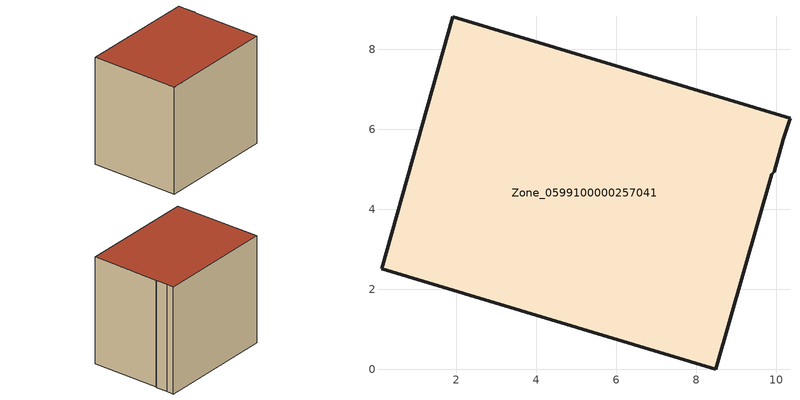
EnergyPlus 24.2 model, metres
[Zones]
Zone_0599100000257041
 floor ground (C_G): 9.94,4.93 9.89,4.87 8.48,0 0.13,2.51 1.92,8.82 10.34,6.28 10.17,5.75 z0.52
 wall outside (C_F): 1.92,8.82 0.13,2.51 8.48,0 9.89,4.87 9.94,4.93 10.17,5.75 10.34,6.28 1.92,8.82 z0.52:8.57
 roof outside (C_R): 9.89,4.87 9.94,4.93 10.17,5.75 10.34,6.28 1.92,8.82 0.13,2.51 8.48,0 z8.57
[BUILDING]
Pand.0599100000257041: North Axis=0; Terrain=City; Loads Convergence Tolerance Value=0.04; Temperature Convergence Tolerance Value=0.4; Solar Distribution=FullExterior; Maximum Number of Warmup Days=25; Minimum Number of Warmup Days=1
[Site:Location]
Rotterdam.The.Hague.AP_ZH_NLD Design_Conditions: Latitude=51.96; Longitude=4.45; Time Zone=1; Elevation=-4.5
[SITE:GROUNDTEMPERATURE:BUILDINGSURFACE]
18, 18, 18, 18, 18, 18, 18, 18, 18, 18, 18, 18
[MATERIAL] Thermal Absorptance=0.9; Solar Absorptance=0.7; Visible Absorptance=0.7
Name | Roughness | Thickness | Conductivity | Density | Specific Heat
G.TI.1965-1974 | MediumSmooth | 0.15 | 0.882353 | 540 | 1210
F.TI.1965-1974 | Rough | 0.3 | 0.697674 | 1920 | 840
R.TI.1965-1974 | MediumRough | 0.2 | 0.232558 | 1500 | 1000
[CONSTRUCTION]
C_G: G.TI.1965-1974
C_F: F.TI.1965-1974
C_R: R.TI.1965-1974
[ZONE]
Zone_0599100000257041: Type=1; Multiplier=1; Ceiling Height=Autocalculate; Volume=Autocalculate; Floor Area=autocalculate; Part of Total Floor Area=Yes
[ZONEINFILTRATION:DESIGNFLOWRATE]
Infil_Zone_0599100000257041: Zone or ZoneList or Space or SpaceList=Zone_0599100000257041; Schedule=AlwaysOn; Design Flow Rate Calculation Method=Flow/Area; Flow Rate per Floor Area=0.003; Constant Term Coefficient=1; Temperature Term Coefficient=0; Velocity Term Coefficient=0; Velocity Squared Term Coefficient=0
[HVACTEMPLATE:ZONE:IDEALLOADSAIRSYSTEM]
Zone_0599100000257041: Maximum Heating Supply Air Temperature=50; Minimum Cooling Supply Air Temperature=13; Maximum Heating Supply Air Humidity Ratio=0.0156; Minimum Cooling Supply Air Humidity Ratio=0.0077; Heating Limit=NoLimit; Cooling Limit=NoLimit; Dehumidification Control Type=ConstantSensibleHeatRatio; Cooling Sensible Heat Ratio=0.7; Dehumidification Setpoint=60; Humidification Control Type=None; Humidification Setpoint=30; Outdoor Air Method=None; Outdoor Air Flow Rate per Person=0.00944; Outdoor Air Flow Rate per Zone Floor Area=0; Outdoor Air Flow Rate per Zone=0; Demand Controlled Ventilation Type=None; Outdoor Air Economizer Type=NoEconomizer; Heat Recovery Type=None; Sensible Heat Recovery Effectiveness=0.7; Latent Heat Recovery Effectiveness=0.65
[ZONECONTROL:THERMOSTAT]
ThermostatControl_Zone_0599100000257041: Zone or ZoneList=Zone_0599100000257041; Control Type Schedule=DualSetpointControlType; Control 1=Thermostat_Zone_0599100000257041; Temperature Difference Between Cutout And Setpoint=0
[THERMOSTATSETPOINT:DUALSETPOINT]
Thermostat_Zone_0599100000257041: Heating Setpoint Temperature Schedule=HeatingSetpoint_Zone_0599100000257041; Cooling Setpoint Temperature Schedule=CoolingSetpoint_Zone_0599100000257041
[SCHEDULE:COMPACT]
HeatingSetpoint_Zone_0599100000257041: Through: 12/31, For: AllDays, Until: 24:00, 21
CoolingSetpoint_Zone_0599100000257041: Through: 12/31, For: AllDays, Until: 24:00, 24
DualSetpointControlType: Through: 12/31, For: AllDays, Until: 24:00, 4
AlwaysOn: Through: 12/31, For: AllDays, Until: 24:00, 1
